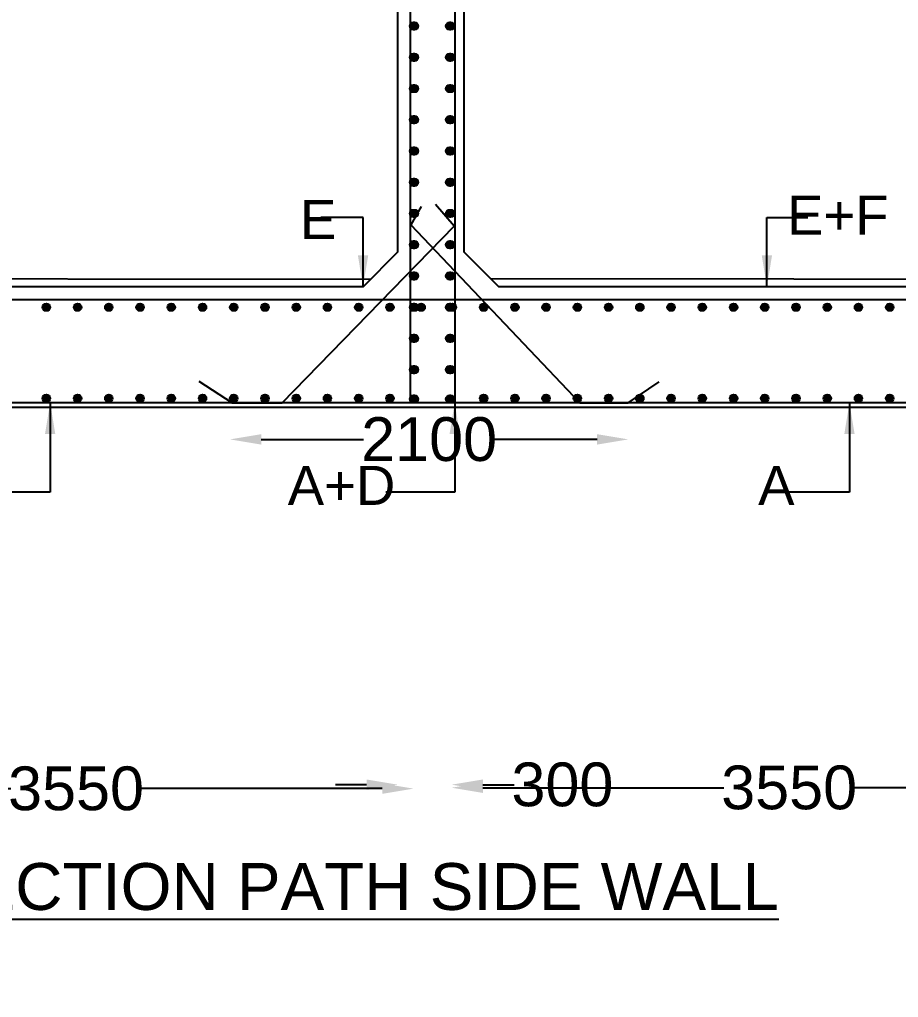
# Model space of a CAD drawing. Header units: millimetres. Extents: x 5124 to 2430164, y 2311 to 45642708.
# Drawn here: x 2346662 to 2352289, y 45629917 to 45636178 of the extents above; entities that cross this region are included whole.
import ezdxf

# ---------------------------------------------------------------- set-up
doc = ezdxf.new("R2010")
doc.units = ezdxf.units.MM
doc.header["$MEASUREMENT"] = 0
for name, color, linetype in [('DIMENSION', 7, 'Continuous'), ('DRAWING', 7, 'Continuous'), ('TEXT', 7, 'Continuous')]:
    doc.layers.add(name, color=color, linetype=linetype)
doc.styles.get("Standard").update_dxf_attribs({"font": 'arial.ttf', "height": 280})
doc.dimstyles.get("Standard").update_dxf_attribs({"dimtxt": 225, "dimasz": 200, "dimexe": 0.18, "dimexo": 0.0625, "dimgap": 0.09, "dimtad": 0, "dimdec": 0, "dimzin": 0, "dimdsep": 46, "dimtxsty": 'Standard', "dimcen": 0.09, "dimse1": 1, "dimse2": 1, "dimadec": 0, "dimazin": 0, "dimtfac": 1, "dimtdec": 0, "dimtofl": 0, "dimtmove": 0, "dimatfit": 3, "dimfxl": 1, "dimtolj": 1, "dimtzin": 0, "dimarcsym": 0})

# ---------------------------------------------------------------- blocks, each defined once
blk = doc.blocks.new('*D96')
at = {"layer": 'Defpoints', "color": 0, "transparency": 16777216}
for p in [(2348008.8, 45633752.6), (2350559.3, 45633724.8), (2350559.3, 45633490.3)]:
    blk.add_point(p, dxfattribs=at)
at = {"layer": 'DIMENSION', "color": 0, "lineweight": -2, "transparency": 16777216}
for p, q in [((2348208.8, 45633490.3), (2348864, 45633490.3)), ((2350359.3, 45633490.3), (2349704.2, 45633490.3))]:
    blk.add_line(p, q, dxfattribs=at)
at = {"layer": 'DIMENSION', "color": 0, "transparency": 16777216}
for points in [[(2348208.8, 45633523.6), (2348208.8, 45633456.9), (2348008.8, 45633490.3)], [(2350359.3, 45633523.6), (2350359.3, 45633456.9), (2350559.3, 45633490.3)]]:
    blk.add_solid(points, dxfattribs=at)
at = {"layer": 'DIMENSION', "color": 0, "transparency": 16777216, "insert": (2349284.1, 45633490.3), "char_height": 280, "attachment_point": 5}
blk.add_mtext('\\A1;2100', dxfattribs=at)
blk = doc.blocks.new('*D87')
at = {"layer": 'Defpoints', "color": 0, "transparency": 16777216}
for p in [(2344862.4, 45631265), (2349184, 45631265), (2349184, 45631254.3)]:
    blk.add_point(p, dxfattribs=at)
at = {"layer": 'DIMENSION', "color": 0, "lineweight": -2, "transparency": 16777216}
for p, q in [((2345062.4, 45631254.3), (2346605.6, 45631254.3)), ((2348984, 45631254.3), (2347440.8, 45631254.3))]:
    blk.add_line(p, q, dxfattribs=at)
at = {"layer": 'DIMENSION', "color": 0, "transparency": 16777216}
for points in [[(2345062.4, 45631287.6), (2345062.4, 45631221), (2344862.4, 45631254.3)], [(2348984, 45631287.6), (2348984, 45631221), (2349184, 45631254.3)]]:
    blk.add_solid(points, dxfattribs=at)
at = {"layer": 'DIMENSION', "color": 0, "transparency": 16777216, "insert": (2347023.2, 45631254.3), "char_height": 280, "attachment_point": 5}
blk.add_mtext('\\A1;3550', dxfattribs=at)
blk = doc.blocks.new('*D88')
at = {"layer": 'Defpoints', "color": 0, "transparency": 16777216}
for p in [(2349084, 45631271), (2349428.4, 45631279.6), (2349428.4, 45631271)]:
    blk.add_point(p, dxfattribs=at)
at = {"layer": 'DIMENSION', "color": 0, "lineweight": -2, "transparency": 16777216}
for p, q in [((2348884, 45631279.6), (2348684, 45631279.6)), ((2349628.4, 45631279.6), (2349828.4, 45631279.6))]:
    blk.add_line(p, q, dxfattribs=at)
at = {"layer": 'DIMENSION', "color": 0, "transparency": 16777216}
for points in [[(2348884, 45631312.9), (2348884, 45631246.3), (2349084, 45631279.6)], [(2349628.4, 45631312.9), (2349628.4, 45631246.3), (2349428.4, 45631279.6)]]:
    blk.add_solid(points, dxfattribs=at)
at = {"layer": 'DIMENSION', "color": 0, "transparency": 16777216, "insert": (2350137.3, 45631279.6), "char_height": 280, "attachment_point": 5}
blk.add_mtext('\\A1;300', dxfattribs=at)
blk = doc.blocks.new('*D89')
at = {"layer": 'Defpoints', "color": 0, "transparency": 16777216}
for p in [(2349428.4, 45631271), (2353750, 45631271), (2353750, 45631260.3)]:
    blk.add_point(p, dxfattribs=at)
at = {"layer": 'DIMENSION', "color": 0, "lineweight": -2, "transparency": 16777216}
for p, q in [((2349628.4, 45631260.3), (2351171.6, 45631260.3)), ((2353550, 45631260.3), (2352006.8, 45631260.3))]:
    blk.add_line(p, q, dxfattribs=at)
at = {"layer": 'DIMENSION', "color": 0, "transparency": 16777216}
for points in [[(2349628.4, 45631293.6), (2349628.4, 45631226.9), (2349428.4, 45631260.3)], [(2353550, 45631293.6), (2353550, 45631226.9), (2353750, 45631260.3)]]:
    blk.add_solid(points, dxfattribs=at)
at = {"layer": 'DIMENSION', "color": 0, "transparency": 16777216, "insert": (2351589.2, 45631260.3), "char_height": 280, "attachment_point": 5}
blk.add_mtext('\\A1;3550', dxfattribs=at)

msp = doc.modelspace()

# ---------------------------------------------------------------- hatches: boundary and pattern name
at = {"layer": 'DRAWING'}
for points in [[(2349209, 45636136.6, 0.973258), (2349160.4, 45636137.9), (2349160.4, 45636135.3, 0.973258)], [(2349209, 45636136.6, 1), (2349160.4, 45636136.6, 1)], [(2349210, 45636136.6, 0.973258), (2349161.4, 45636137.9), (2349161.4, 45636135.3, 0.973258)], [(2349210, 45636136.6, 1), (2349161.4, 45636136.6, 1)], [(2349211, 45636136.6, 0.973258), (2349162.4, 45636137.9), (2349162.4, 45636135.3, 0.973258)], [(2349211, 45636136.6, 1), (2349162.4, 45636136.6, 1)], [(2349212, 45636136.6, 0.973258), (2349163.4, 45636137.9), (2349163.4, 45636135.3, 0.973258)], [(2349212, 45636136.6, 1), (2349163.4, 45636136.6, 1)], [(2349213, 45636136.6, 0.973258), (2349164.4, 45636137.9), (2349164.4, 45636135.3, 0.973258)], [(2349213, 45636136.6, 1), (2349164.4, 45636136.6, 1)], [(2349214, 45636136.6, 0.973258), (2349165.4, 45636137.9), (2349165.4, 45636135.3, 0.973258)], [(2349214, 45636136.6, 1), (2349165.4, 45636136.6, 1)], [(2349440.4, 45636136.6, 0.973258), (2349391.9, 45636137.9), (2349391.9, 45636135.3, 0.973258)], [(2349440.5, 45636136.6, 1), (2349391.9, 45636136.6, 1)], [(2349441.4, 45636136.6, 0.973258), (2349392.9, 45636137.9), (2349392.9, 45636135.3, 0.973258)], [(2349441.5, 45636136.6, 1), (2349392.9, 45636136.6, 1)], [(2349442.4, 45636136.6, 0.973258), (2349393.9, 45636137.9), (2349393.9, 45636135.3, 0.973258)], [(2349442.5, 45636136.6, 1), (2349393.9, 45636136.6, 1)], [(2349443.4, 45636136.6, 0.973258), (2349394.9, 45636137.9), (2349394.9, 45636135.3, 0.973258)], [(2349443.5, 45636136.6, 1), (2349394.9, 45636136.6, 1)], [(2349444.4, 45636136.6, 0.973258), (2349395.9, 45636137.9), (2349395.9, 45636135.3, 0.973258)], [(2349444.5, 45636136.6, 1), (2349395.9, 45636136.6, 1)], [(2349445.4, 45636136.6, 0.973258), (2349396.9, 45636137.9), (2349396.9, 45636135.3, 0.973258)], [(2349445.5, 45636136.6, 1), (2349396.9, 45636136.6, 1)], [(2349209, 45635936.6, 0.973258), (2349160.4, 45635937.9), (2349160.4, 45635935.3, 0.973258)], [(2349209, 45635936.6, 1), (2349160.4, 45635936.6, 1)], [(2349210, 45635936.6, 0.973258), (2349161.4, 45635937.9), (2349161.4, 45635935.3, 0.973258)], [(2349210, 45635936.6, 1), (2349161.4, 45635936.6, 1)], [(2349211, 45635936.6, 0.973258), (2349162.4, 45635937.9), (2349162.4, 45635935.3, 0.973258)], [(2349211, 45635936.6, 1), (2349162.4, 45635936.6, 1)], [(2349212, 45635936.6, 0.973258), (2349163.4, 45635937.9), (2349163.4, 45635935.3, 0.973258)], [(2349212, 45635936.6, 1), (2349163.4, 45635936.6, 1)], [(2349213, 45635936.6, 0.973258), (2349164.4, 45635937.9), (2349164.4, 45635935.3, 0.973258)], [(2349213, 45635936.6, 1), (2349164.4, 45635936.6, 1)], [(2349214, 45635936.6, 0.973258), (2349165.4, 45635937.9), (2349165.4, 45635935.3, 0.973258)], [(2349214, 45635936.6, 1), (2349165.4, 45635936.6, 1)], [(2349440.4, 45635936.6, 0.973258), (2349391.9, 45635937.9), (2349391.9, 45635935.3, 0.973258)], [(2349440.5, 45635936.6, 1), (2349391.9, 45635936.6, 1)], [(2349441.4, 45635936.6, 0.973258), (2349392.9, 45635937.9), (2349392.9, 45635935.3, 0.973258)], [(2349441.5, 45635936.6, 1), (2349392.9, 45635936.6, 1)], [(2349442.4, 45635936.6, 0.973258), (2349393.9, 45635937.9), (2349393.9, 45635935.3, 0.973258)], [(2349442.5, 45635936.6, 1), (2349393.9, 45635936.6, 1)], [(2349443.4, 45635936.6, 0.973258), (2349394.9, 45635937.9), (2349394.9, 45635935.3, 0.973258)], [(2349443.5, 45635936.6, 1), (2349394.9, 45635936.6, 1)], [(2349444.4, 45635936.6, 0.973258), (2349395.9, 45635937.9), (2349395.9, 45635935.3, 0.973258)], [(2349444.5, 45635936.6, 1), (2349395.9, 45635936.6, 1)], [(2349445.4, 45635936.6, 0.973258), (2349396.9, 45635937.9), (2349396.9, 45635935.3, 0.973258)], [(2349445.5, 45635936.6, 1), (2349396.9, 45635936.6, 1)], [(2349209, 45635736.6, 0.973258), (2349160.4, 45635737.9), (2349160.4, 45635735.3, 0.973258)], [(2349209, 45635736.6, 1), (2349160.4, 45635736.6, 1)], [(2349210, 45635736.6, 0.973258), (2349161.4, 45635737.9), (2349161.4, 45635735.3, 0.973258)], [(2349210, 45635736.6, 1), (2349161.4, 45635736.6, 1)], [(2349211, 45635736.6, 0.973258), (2349162.4, 45635737.9), (2349162.4, 45635735.3, 0.973258)], [(2349211, 45635736.6, 1), (2349162.4, 45635736.6, 1)], [(2349212, 45635736.6, 0.973258), (2349163.4, 45635737.9), (2349163.4, 45635735.3, 0.973258)], [(2349212, 45635736.6, 1), (2349163.4, 45635736.6, 1)], [(2349213, 45635736.6, 0.973258), (2349164.4, 45635737.9), (2349164.4, 45635735.3, 0.973258)], [(2349213, 45635736.6, 1), (2349164.4, 45635736.6, 1)], [(2349214, 45635736.6, 0.973258), (2349165.4, 45635737.9), (2349165.4, 45635735.3, 0.973258)], [(2349214, 45635736.6, 1), (2349165.4, 45635736.6, 1)], [(2349440.4, 45635736.6, 0.973258), (2349391.9, 45635737.9), (2349391.9, 45635735.3, 0.973258)], [(2349440.5, 45635736.6, 1), (2349391.9, 45635736.6, 1)], [(2349441.4, 45635736.6, 0.973258), (2349392.9, 45635737.9), (2349392.9, 45635735.3, 0.973258)], [(2349441.5, 45635736.6, 1), (2349392.9, 45635736.6, 1)], [(2349442.4, 45635736.6, 0.973258), (2349393.9, 45635737.9), (2349393.9, 45635735.3, 0.973258)], [(2349442.5, 45635736.6, 1), (2349393.9, 45635736.6, 1)], [(2349443.4, 45635736.6, 0.973258), (2349394.9, 45635737.9), (2349394.9, 45635735.3, 0.973258)], [(2349443.5, 45635736.6, 1), (2349394.9, 45635736.6, 1)], [(2349444.4, 45635736.6, 0.973258), (2349395.9, 45635737.9), (2349395.9, 45635735.3, 0.973258)], [(2349444.5, 45635736.6, 1), (2349395.9, 45635736.6, 1)], [(2349445.4, 45635736.6, 0.973258), (2349396.9, 45635737.9), (2349396.9, 45635735.3, 0.973258)], [(2349445.5, 45635736.6, 1), (2349396.9, 45635736.6, 1)], [(2349209, 45635536.6, 0.973258), (2349160.4, 45635537.9), (2349160.4, 45635535.3, 0.973258)], [(2349209, 45635536.6, 1), (2349160.4, 45635536.6, 1)], [(2349210, 45635536.6, 0.973258), (2349161.4, 45635537.9), (2349161.4, 45635535.3, 0.973258)], [(2349210, 45635536.6, 1), (2349161.4, 45635536.6, 1)], [(2349211, 45635536.6, 0.973258), (2349162.4, 45635537.9), (2349162.4, 45635535.3, 0.973258)], [(2349211, 45635536.6, 1), (2349162.4, 45635536.6, 1)], [(2349212, 45635536.6, 0.973258), (2349163.4, 45635537.9), (2349163.4, 45635535.3, 0.973258)], [(2349212, 45635536.6, 1), (2349163.4, 45635536.6, 1)], [(2349213, 45635536.6, 0.973258), (2349164.4, 45635537.9), (2349164.4, 45635535.3, 0.973258)], [(2349213, 45635536.6, 1), (2349164.4, 45635536.6, 1)], [(2349214, 45635536.6, 0.973258), (2349165.4, 45635537.9), (2349165.4, 45635535.3, 0.973258)], [(2349214, 45635536.6, 1), (2349165.4, 45635536.6, 1)], [(2349440.4, 45635536.6, 0.973258), (2349391.9, 45635537.9), (2349391.9, 45635535.3, 0.973258)], [(2349440.5, 45635536.6, 1), (2349391.9, 45635536.6, 1)], [(2349441.4, 45635536.6, 0.973258), (2349392.9, 45635537.9), (2349392.9, 45635535.3, 0.973258)], [(2349441.5, 45635536.6, 1), (2349392.9, 45635536.6, 1)], [(2349442.4, 45635536.6, 0.973258), (2349393.9, 45635537.9), (2349393.9, 45635535.3, 0.973258)], [(2349442.5, 45635536.6, 1), (2349393.9, 45635536.6, 1)], [(2349443.4, 45635536.6, 0.973258), (2349394.9, 45635537.9), (2349394.9, 45635535.3, 0.973258)], [(2349443.5, 45635536.6, 1), (2349394.9, 45635536.6, 1)], [(2349444.4, 45635536.6, 0.973258), (2349395.9, 45635537.9), (2349395.9, 45635535.3, 0.973258)], [(2349444.5, 45635536.6, 1), (2349395.9, 45635536.6, 1)], [(2349445.4, 45635536.6, 0.973258), (2349396.9, 45635537.9), (2349396.9, 45635535.3, 0.973258)], [(2349445.5, 45635536.6, 1), (2349396.9, 45635536.6, 1)], [(2349209, 45635336.6, 0.973258), (2349160.4, 45635337.9), (2349160.4, 45635335.3, 0.973258)], [(2349209, 45635336.6, 1), (2349160.4, 45635336.6, 1)], [(2349210, 45635336.6, 0.973258), (2349161.4, 45635337.9), (2349161.4, 45635335.3, 0.973258)], [(2349210, 45635336.6, 1), (2349161.4, 45635336.6, 1)], [(2349211, 45635336.6, 0.973258), (2349162.4, 45635337.9), (2349162.4, 45635335.3, 0.973258)], [(2349211, 45635336.6, 1), (2349162.4, 45635336.6, 1)], [(2349212, 45635336.6, 0.973258), (2349163.4, 45635337.9), (2349163.4, 45635335.3, 0.973258)], [(2349212, 45635336.6, 1), (2349163.4, 45635336.6, 1)], [(2349213, 45635336.6, 0.973258), (2349164.4, 45635337.9), (2349164.4, 45635335.3, 0.973258)], [(2349213, 45635336.6, 1), (2349164.4, 45635336.6, 1)], [(2349214, 45635336.6, 0.973258), (2349165.4, 45635337.9), (2349165.4, 45635335.3, 0.973258)], [(2349214, 45635336.6, 1), (2349165.4, 45635336.6, 1)], [(2349440.4, 45635336.6, 0.973258), (2349391.9, 45635337.9), (2349391.9, 45635335.3, 0.973258)], [(2349440.5, 45635336.6, 1), (2349391.9, 45635336.6, 1)], [(2349441.4, 45635336.6, 0.973258), (2349392.9, 45635337.9), (2349392.9, 45635335.3, 0.973258)], [(2349441.5, 45635336.6, 1), (2349392.9, 45635336.6, 1)], [(2349442.4, 45635336.6, 0.973258), (2349393.9, 45635337.9), (2349393.9, 45635335.3, 0.973258)], [(2349442.5, 45635336.6, 1), (2349393.9, 45635336.6, 1)], [(2349443.4, 45635336.6, 0.973258), (2349394.9, 45635337.9), (2349394.9, 45635335.3, 0.973258)], [(2349443.5, 45635336.6, 1), (2349394.9, 45635336.6, 1)], [(2349444.4, 45635336.6, 0.973258), (2349395.9, 45635337.9), (2349395.9, 45635335.3, 0.973258)], [(2349444.5, 45635336.6, 1), (2349395.9, 45635336.6, 1)], [(2349445.4, 45635336.6, 0.973258), (2349396.9, 45635337.9), (2349396.9, 45635335.3, 0.973258)], [(2349445.5, 45635336.6, 1), (2349396.9, 45635336.6, 1)], [(2349209, 45635136.6, 0.973258), (2349160.4, 45635137.9), (2349160.4, 45635135.3, 0.973258)], [(2349209, 45635136.6, 1), (2349160.4, 45635136.6, 1)], [(2349210, 45635136.6, 0.973258), (2349161.4, 45635137.9), (2349161.4, 45635135.3, 0.973258)], [(2349210, 45635136.6, 1), (2349161.4, 45635136.6, 1)], [(2349211, 45635136.6, 0.973258), (2349162.4, 45635137.9), (2349162.4, 45635135.3, 0.973258)], [(2349211, 45635136.6, 1), (2349162.4, 45635136.6, 1)], [(2349212, 45635136.6, 0.973258), (2349163.4, 45635137.9), (2349163.4, 45635135.3, 0.973258)], [(2349212, 45635136.6, 1), (2349163.4, 45635136.6, 1)], [(2349213, 45635136.6, 0.973258), (2349164.4, 45635137.9), (2349164.4, 45635135.3, 0.973258)], [(2349213, 45635136.6, 1), (2349164.4, 45635136.6, 1)], [(2349214, 45635136.6, 0.973258), (2349165.4, 45635137.9), (2349165.4, 45635135.3, 0.973258)], [(2349214, 45635136.6, 1), (2349165.4, 45635136.6, 1)], [(2349440.4, 45635136.6, 0.973258), (2349391.9, 45635137.9), (2349391.9, 45635135.3, 0.973258)], [(2349440.5, 45635136.6, 1), (2349391.9, 45635136.6, 1)], [(2349441.4, 45635136.6, 0.973258), (2349392.9, 45635137.9), (2349392.9, 45635135.3, 0.973258)], [(2349441.5, 45635136.6, 1), (2349392.9, 45635136.6, 1)], [(2349442.4, 45635136.6, 0.973258), (2349393.9, 45635137.9), (2349393.9, 45635135.3, 0.973258)], [(2349442.5, 45635136.6, 1), (2349393.9, 45635136.6, 1)], [(2349443.4, 45635136.6, 0.973258), (2349394.9, 45635137.9), (2349394.9, 45635135.3, 0.973258)], [(2349443.5, 45635136.6, 1), (2349394.9, 45635136.6, 1)], [(2349444.4, 45635136.6, 0.973258), (2349395.9, 45635137.9), (2349395.9, 45635135.3, 0.973258)], [(2349444.5, 45635136.6, 1), (2349395.9, 45635136.6, 1)], [(2349445.4, 45635136.6, 0.973258), (2349396.9, 45635137.9), (2349396.9, 45635135.3, 0.973258)], [(2349445.5, 45635136.6, 1), (2349396.9, 45635136.6, 1)], [(2349209, 45634936.6, 0.973258), (2349160.4, 45634937.9), (2349160.4, 45634935.3, 0.973258)], [(2349209, 45634936.6, 1), (2349160.4, 45634936.6, 1)], [(2349210, 45634936.6, 0.973258), (2349161.4, 45634937.9), (2349161.4, 45634935.3, 0.973258)], [(2349210, 45634936.6, 1), (2349161.4, 45634936.6, 1)], [(2349211, 45634936.6, 0.973258), (2349162.4, 45634937.9), (2349162.4, 45634935.3, 0.973258)], [(2349211, 45634936.6, 1), (2349162.4, 45634936.6, 1)], [(2349212, 45634936.6, 0.973258), (2349163.4, 45634937.9), (2349163.4, 45634935.3, 0.973258)], [(2349212, 45634936.6, 1), (2349163.4, 45634936.6, 1)], [(2349213, 45634936.6, 0.973258), (2349164.4, 45634937.9), (2349164.4, 45634935.3, 0.973258)], [(2349213, 45634936.6, 1), (2349164.4, 45634936.6, 1)], [(2349214, 45634936.6, 0.973258), (2349165.4, 45634937.9), (2349165.4, 45634935.3, 0.973258)], [(2349214, 45634936.6, 1), (2349165.4, 45634936.6, 1)], [(2349440.4, 45634936.6, 0.973258), (2349391.9, 45634937.9), (2349391.9, 45634935.3, 0.973258)], [(2349440.5, 45634936.6, 1), (2349391.9, 45634936.6, 1)], [(2349441.4, 45634936.6, 0.973258), (2349392.9, 45634937.9), (2349392.9, 45634935.3, 0.973258)], [(2349441.5, 45634936.6, 1), (2349392.9, 45634936.6, 1)], [(2349442.4, 45634936.6, 0.973258), (2349393.9, 45634937.9), (2349393.9, 45634935.3, 0.973258)], [(2349442.5, 45634936.6, 1), (2349393.9, 45634936.6, 1)], [(2349443.4, 45634936.6, 0.973258), (2349394.9, 45634937.9), (2349394.9, 45634935.3, 0.973258)], [(2349443.5, 45634936.6, 1), (2349394.9, 45634936.6, 1)], [(2349444.4, 45634936.6, 0.973258), (2349395.9, 45634937.9), (2349395.9, 45634935.3, 0.973258)], [(2349444.5, 45634936.6, 1), (2349395.9, 45634936.6, 1)], [(2349445.4, 45634936.6, 0.973258), (2349396.9, 45634937.9), (2349396.9, 45634935.3, 0.973258)], [(2349445.5, 45634936.6, 1), (2349396.9, 45634936.6, 1)], [(2349209, 45634736.6, 0.973258), (2349160.4, 45634737.9), (2349160.4, 45634735.3, 0.973258)], [(2349209, 45634736.6, 1), (2349160.4, 45634736.6, 1)], [(2349210, 45634736.6, 0.973258), (2349161.4, 45634737.9), (2349161.4, 45634735.3, 0.973258)], [(2349210, 45634736.6, 1), (2349161.4, 45634736.6, 1)], [(2349211, 45634736.6, 0.973258), (2349162.4, 45634737.9), (2349162.4, 45634735.3, 0.973258)], [(2349211, 45634736.6, 1), (2349162.4, 45634736.6, 1)], [(2349212, 45634736.6, 0.973258), (2349163.4, 45634737.9), (2349163.4, 45634735.3, 0.973258)], [(2349212, 45634736.6, 1), (2349163.4, 45634736.6, 1)], [(2349213, 45634736.6, 0.973258), (2349164.4, 45634737.9), (2349164.4, 45634735.3, 0.973258)], [(2349213, 45634736.6, 1), (2349164.4, 45634736.6, 1)], [(2349214, 45634736.6, 0.973258), (2349165.4, 45634737.9), (2349165.4, 45634735.3, 0.973258)], [(2349214, 45634736.6, 1), (2349165.4, 45634736.6, 1)], [(2349440.4, 45634736.6, 0.973258), (2349391.9, 45634737.9), (2349391.9, 45634735.3, 0.973258)], [(2349440.5, 45634736.6, 1), (2349391.9, 45634736.6, 1)], [(2349441.4, 45634736.6, 0.973258), (2349392.9, 45634737.9), (2349392.9, 45634735.3, 0.973258)], [(2349441.5, 45634736.6, 1), (2349392.9, 45634736.6, 1)], [(2349442.4, 45634736.6, 0.973258), (2349393.9, 45634737.9), (2349393.9, 45634735.3, 0.973258)], [(2349442.5, 45634736.6, 1), (2349393.9, 45634736.6, 1)], [(2349443.4, 45634736.6, 0.973258), (2349394.9, 45634737.9), (2349394.9, 45634735.3, 0.973258)], [(2349443.5, 45634736.6, 1), (2349394.9, 45634736.6, 1)], [(2349444.4, 45634736.6, 0.973258), (2349395.9, 45634737.9), (2349395.9, 45634735.3, 0.973258)], [(2349444.5, 45634736.6, 1), (2349395.9, 45634736.6, 1)], [(2349445.4, 45634736.6, 0.973258), (2349396.9, 45634737.9), (2349396.9, 45634735.3, 0.973258)], [(2349445.5, 45634736.6, 1), (2349396.9, 45634736.6, 1)], [(2349209, 45634536.6, 0.973258), (2349160.4, 45634537.9), (2349160.4, 45634535.3, 0.973258)], [(2349209, 45634536.6, 1), (2349160.4, 45634536.6, 1)], [(2349210, 45634536.6, 0.973258), (2349161.4, 45634537.9), (2349161.4, 45634535.3, 0.973258)], [(2349210, 45634536.6, 1), (2349161.4, 45634536.6, 1)], [(2349211, 45634536.6, 0.973258), (2349162.4, 45634537.9), (2349162.4, 45634535.3, 0.973258)], [(2349211, 45634536.6, 1), (2349162.4, 45634536.6, 1)], [(2349212, 45634536.6, 0.973258), (2349163.4, 45634537.9), (2349163.4, 45634535.3, 0.973258)], [(2349212, 45634536.6, 1), (2349163.4, 45634536.6, 1)], [(2349213, 45634536.6, 0.973258), (2349164.4, 45634537.9), (2349164.4, 45634535.3, 0.973258)], [(2349213, 45634536.6, 1), (2349164.4, 45634536.6, 1)], [(2349214, 45634536.6, 0.973258), (2349165.4, 45634537.9), (2349165.4, 45634535.3, 0.973258)], [(2349214, 45634536.6, 1), (2349165.4, 45634536.6, 1)], [(2349440.4, 45634536.6, 0.973258), (2349391.9, 45634537.9), (2349391.9, 45634535.3, 0.973258)], [(2349440.5, 45634536.6, 1), (2349391.9, 45634536.6, 1)], [(2349441.4, 45634536.6, 0.973258), (2349392.9, 45634537.9), (2349392.9, 45634535.3, 0.973258)], [(2349441.5, 45634536.6, 1), (2349392.9, 45634536.6, 1)], [(2349442.4, 45634536.6, 0.973258), (2349393.9, 45634537.9), (2349393.9, 45634535.3, 0.973258)], [(2349442.5, 45634536.6, 1), (2349393.9, 45634536.6, 1)], [(2349443.4, 45634536.6, 0.973258), (2349394.9, 45634537.9), (2349394.9, 45634535.3, 0.973258)], [(2349443.5, 45634536.6, 1), (2349394.9, 45634536.6, 1)], [(2349444.4, 45634536.6, 0.973258), (2349395.9, 45634537.9), (2349395.9, 45634535.3, 0.973258)], [(2349444.5, 45634536.6, 1), (2349395.9, 45634536.6, 1)], [(2349445.4, 45634536.6, 0.973258), (2349396.9, 45634537.9), (2349396.9, 45634535.3, 0.973258)], [(2349445.5, 45634536.6, 1), (2349396.9, 45634536.6, 1)], [(2346857.4, 45634336.6, 0.973258), (2346808.9, 45634337.9), (2346808.9, 45634335.3, 0.973258)], [(2346857.5, 45634336.6, 0.973258), (2346808.9, 45634337.9), (2346808.9, 45634335.3, 0.973258)], [(2347057.4, 45634336.6, 0.973258), (2347008.9, 45634337.9), (2347008.9, 45634335.3, 0.973258)], [(2347057.5, 45634336.6, 0.973258), (2347008.9, 45634337.9), (2347008.9, 45634335.3, 0.973258)], [(2347257.4, 45634336.6, 0.973258), (2347208.9, 45634337.9), (2347208.9, 45634335.3, 0.973258)], [(2347257.5, 45634336.6, 0.973258), (2347208.9, 45634337.9), (2347208.9, 45634335.3, 0.973258)], [(2347457.4, 45634336.6, 0.973258), (2347408.9, 45634337.9), (2347408.9, 45634335.3, 0.973258)], [(2347457.5, 45634336.6, 0.973258), (2347408.9, 45634337.9), (2347408.9, 45634335.3, 0.973258)], [(2347657.4, 45634336.6, 0.973258), (2347608.9, 45634337.9), (2347608.9, 45634335.3, 0.973258)], [(2347657.5, 45634336.6, 0.973258), (2347608.9, 45634337.9), (2347608.9, 45634335.3, 0.973258)], [(2347857.4, 45634336.6, 0.973258), (2347808.9, 45634337.9), (2347808.9, 45634335.3, 0.973258)], [(2347857.5, 45634336.6, 0.973258), (2347808.9, 45634337.9), (2347808.9, 45634335.3, 0.973258)], [(2348057.4, 45634336.6, 0.973258), (2348008.9, 45634337.9), (2348008.9, 45634335.3, 0.973258)], [(2348057.5, 45634336.6, 0.973258), (2348008.9, 45634337.9), (2348008.9, 45634335.3, 0.973258)], [(2348257.4, 45634336.6, 0.973258), (2348208.9, 45634337.9), (2348208.9, 45634335.3, 0.973258)], [(2348257.5, 45634336.6, 0.973258), (2348208.9, 45634337.9), (2348208.9, 45634335.3, 0.973258)], [(2348457.4, 45634336.6, 0.973258), (2348408.9, 45634337.9), (2348408.9, 45634335.3, 0.973258)], [(2348457.5, 45634336.6, 0.973258), (2348408.9, 45634337.9), (2348408.9, 45634335.3, 0.973258)], [(2348657.4, 45634336.6, 0.973258), (2348608.9, 45634337.9), (2348608.9, 45634335.3, 0.973258)], [(2348657.5, 45634336.6, 0.973258), (2348608.9, 45634337.9), (2348608.9, 45634335.3, 0.973258)], [(2348857.4, 45634336.6, 0.973258), (2348808.9, 45634337.9), (2348808.9, 45634335.3, 0.973258)], [(2348857.5, 45634336.6, 0.973258), (2348808.9, 45634337.9), (2348808.9, 45634335.3, 0.973258)], [(2349057.4, 45634336.6, 0.973258), (2349008.9, 45634337.9), (2349008.9, 45634335.3, 0.973258)], [(2349057.5, 45634336.6, 0.973258), (2349008.9, 45634337.9), (2349008.9, 45634335.3, 0.973258)], [(2349209, 45634336.6, 0.973258), (2349160.4, 45634337.9), (2349160.4, 45634335.3, 0.973258)], [(2349209, 45634336.6, 1), (2349160.4, 45634336.6, 1)], [(2349210, 45634336.6, 0.973258), (2349161.4, 45634337.9), (2349161.4, 45634335.3, 0.973258)], [(2349210, 45634336.6, 1), (2349161.4, 45634336.6, 1)], [(2349211, 45634336.6, 0.973258), (2349162.4, 45634337.9), (2349162.4, 45634335.3, 0.973258)], [(2349211, 45634336.6, 1), (2349162.4, 45634336.6, 1)], [(2349212, 45634336.6, 0.973258), (2349163.4, 45634337.9), (2349163.4, 45634335.3, 0.973258)], [(2349212, 45634336.6, 1), (2349163.4, 45634336.6, 1)], [(2349213, 45634336.6, 0.973258), (2349164.4, 45634337.9), (2349164.4, 45634335.3, 0.973258)], [(2349213, 45634336.6, 1), (2349164.4, 45634336.6, 1)], [(2349214, 45634336.6, 0.973258), (2349165.4, 45634337.9), (2349165.4, 45634335.3, 0.973258)], [(2349214, 45634336.6, 1), (2349165.4, 45634336.6, 1)], [(2349257.4, 45634336.6, 0.973258), (2349208.9, 45634337.9), (2349208.9, 45634335.3, 0.973258)], [(2349257.5, 45634336.6, 0.973258), (2349208.9, 45634337.9), (2349208.9, 45634335.3, 0.973258)], [(2349440.4, 45634336.6, 0.973258), (2349391.9, 45634337.9), (2349391.9, 45634335.3, 0.973258)], [(2349440.5, 45634336.6, 1), (2349391.9, 45634336.6, 1)], [(2349441.4, 45634336.6, 0.973258), (2349392.9, 45634337.9), (2349392.9, 45634335.3, 0.973258)], [(2349441.5, 45634336.6, 1), (2349392.9, 45634336.6, 1)], [(2349442.4, 45634336.6, 0.973258), (2349393.9, 45634337.9), (2349393.9, 45634335.3, 0.973258)], [(2349442.5, 45634336.6, 1), (2349393.9, 45634336.6, 1)], [(2349443.4, 45634336.6, 0.973258), (2349394.9, 45634337.9), (2349394.9, 45634335.3, 0.973258)], [(2349443.5, 45634336.6, 1), (2349394.9, 45634336.6, 1)], [(2349444.4, 45634336.6, 0.973258), (2349395.9, 45634337.9), (2349395.9, 45634335.3, 0.973258)], [(2349444.5, 45634336.6, 1), (2349395.9, 45634336.6, 1)], [(2349445.4, 45634336.6, 0.973258), (2349396.9, 45634337.9), (2349396.9, 45634335.3, 0.973258)], [(2349445.5, 45634336.6, 1), (2349396.9, 45634336.6, 1)], [(2349457.4, 45634336.6, 0.973258), (2349408.9, 45634337.9), (2349408.9, 45634335.3, 0.973258)], [(2349457.5, 45634336.6, 0.973258), (2349408.9, 45634337.9), (2349408.9, 45634335.3, 0.973258)], [(2349657.4, 45634336.6, 0.973258), (2349608.9, 45634337.9), (2349608.9, 45634335.3, 0.973258)], [(2349657.5, 45634336.6, 0.973258), (2349608.9, 45634337.9), (2349608.9, 45634335.3, 0.973258)], [(2349857.4, 45634336.6, 0.973258), (2349808.9, 45634337.9), (2349808.9, 45634335.3, 0.973258)], [(2349857.5, 45634336.6, 0.973258), (2349808.9, 45634337.9), (2349808.9, 45634335.3, 0.973258)], [(2350057.4, 45634336.6, 0.973258), (2350008.9, 45634337.9), (2350008.9, 45634335.3, 0.973258)], [(2350057.5, 45634336.6, 0.973258), (2350008.9, 45634337.9), (2350008.9, 45634335.3, 0.973258)], [(2350257.4, 45634336.6, 0.973258), (2350208.9, 45634337.9), (2350208.9, 45634335.3, 0.973258)], [(2350257.5, 45634336.6, 0.973258), (2350208.9, 45634337.9), (2350208.9, 45634335.3, 0.973258)], [(2350457.4, 45634336.6, 0.973258), (2350408.9, 45634337.9), (2350408.9, 45634335.3, 0.973258)], [(2350457.5, 45634336.6, 0.973258), (2350408.9, 45634337.9), (2350408.9, 45634335.3, 0.973258)], [(2350657.4, 45634336.6, 0.973258), (2350608.9, 45634337.9), (2350608.9, 45634335.3, 0.973258)], [(2350657.5, 45634336.6, 0.973258), (2350608.9, 45634337.9), (2350608.9, 45634335.3, 0.973258)], [(2350857.4, 45634336.6, 0.973258), (2350808.9, 45634337.9), (2350808.9, 45634335.3, 0.973258)], [(2350857.5, 45634336.6, 0.973258), (2350808.9, 45634337.9), (2350808.9, 45634335.3, 0.973258)], [(2351057.4, 45634336.6, 0.973258), (2351008.9, 45634337.9), (2351008.9, 45634335.3, 0.973258)], [(2351057.5, 45634336.6, 0.973258), (2351008.9, 45634337.9), (2351008.9, 45634335.3, 0.973258)], [(2351257.4, 45634336.6, 0.973258), (2351208.9, 45634337.9), (2351208.9, 45634335.3, 0.973258)], [(2351257.5, 45634336.6, 0.973258), (2351208.9, 45634337.9), (2351208.9, 45634335.3, 0.973258)], [(2351457.4, 45634336.6, 0.973258), (2351408.9, 45634337.9), (2351408.9, 45634335.3, 0.973258)], [(2351457.5, 45634336.6, 0.973258), (2351408.9, 45634337.9), (2351408.9, 45634335.3, 0.973258)], [(2351657.4, 45634336.6, 0.973258), (2351608.9, 45634337.9), (2351608.9, 45634335.3, 0.973258)], [(2351657.5, 45634336.6, 0.973258), (2351608.9, 45634337.9), (2351608.9, 45634335.3, 0.973258)], [(2351857.4, 45634336.6, 0.973258), (2351808.9, 45634337.9), (2351808.9, 45634335.3, 0.973258)], [(2351857.5, 45634336.6, 0.973258), (2351808.9, 45634337.9), (2351808.9, 45634335.3, 0.973258)], [(2352057.4, 45634336.6, 0.973258), (2352008.9, 45634337.9), (2352008.9, 45634335.3, 0.973258)], [(2352057.5, 45634336.6, 0.973258), (2352008.9, 45634337.9), (2352008.9, 45634335.3, 0.973258)], [(2352257.4, 45634336.6, 0.973258), (2352208.9, 45634337.9), (2352208.9, 45634335.3, 0.973258)], [(2352257.5, 45634336.6, 0.973258), (2352208.9, 45634337.9), (2352208.9, 45634335.3, 0.973258)], [(2349209, 45634136.6, 0.973258), (2349160.4, 45634137.9), (2349160.4, 45634135.3, 0.973258)], [(2349209, 45634136.6, 1), (2349160.4, 45634136.6, 1)], [(2349210, 45634136.6, 0.973258), (2349161.4, 45634137.9), (2349161.4, 45634135.3, 0.973258)], [(2349210, 45634136.6, 1), (2349161.4, 45634136.6, 1)], [(2349211, 45634136.6, 0.973258), (2349162.4, 45634137.9), (2349162.4, 45634135.3, 0.973258)], [(2349211, 45634136.6, 1), (2349162.4, 45634136.6, 1)], [(2349212, 45634136.6, 0.973258), (2349163.4, 45634137.9), (2349163.4, 45634135.3, 0.973258)], [(2349212, 45634136.6, 1), (2349163.4, 45634136.6, 1)], [(2349213, 45634136.6, 0.973258), (2349164.4, 45634137.9), (2349164.4, 45634135.3, 0.973258)], [(2349213, 45634136.6, 1), (2349164.4, 45634136.6, 1)], [(2349214, 45634136.6, 0.973258), (2349165.4, 45634137.9), (2349165.4, 45634135.3, 0.973258)], [(2349214, 45634136.6, 1), (2349165.4, 45634136.6, 1)], [(2349440.4, 45634136.6, 0.973258), (2349391.9, 45634137.9), (2349391.9, 45634135.3, 0.973258)], [(2349440.5, 45634136.6, 1), (2349391.9, 45634136.6, 1)], [(2349441.4, 45634136.6, 0.973258), (2349392.9, 45634137.9), (2349392.9, 45634135.3, 0.973258)], [(2349441.5, 45634136.6, 1), (2349392.9, 45634136.6, 1)], [(2349442.4, 45634136.6, 0.973258), (2349393.9, 45634137.9), (2349393.9, 45634135.3, 0.973258)], [(2349442.5, 45634136.6, 1), (2349393.9, 45634136.6, 1)], [(2349443.4, 45634136.6, 0.973258), (2349394.9, 45634137.9), (2349394.9, 45634135.3, 0.973258)], [(2349443.5, 45634136.6, 1), (2349394.9, 45634136.6, 1)], [(2349444.4, 45634136.6, 0.973258), (2349395.9, 45634137.9), (2349395.9, 45634135.3, 0.973258)], [(2349444.5, 45634136.6, 1), (2349395.9, 45634136.6, 1)], [(2349445.4, 45634136.6, 0.973258), (2349396.9, 45634137.9), (2349396.9, 45634135.3, 0.973258)], [(2349445.5, 45634136.6, 1), (2349396.9, 45634136.6, 1)], [(2349209, 45633936.6, 0.973258), (2349160.4, 45633937.9), (2349160.4, 45633935.3, 0.973258)], [(2349209, 45633936.6, 1), (2349160.4, 45633936.6, 1)], [(2349210, 45633936.6, 0.973258), (2349161.4, 45633937.9), (2349161.4, 45633935.3, 0.973258)], [(2349210, 45633936.6, 1), (2349161.4, 45633936.6, 1)], [(2349211, 45633936.6, 0.973258), (2349162.4, 45633937.9), (2349162.4, 45633935.3, 0.973258)], [(2349211, 45633936.6, 1), (2349162.4, 45633936.6, 1)], [(2349212, 45633936.6, 0.973258), (2349163.4, 45633937.9), (2349163.4, 45633935.3, 0.973258)], [(2349212, 45633936.6, 1), (2349163.4, 45633936.6, 1)], [(2349213, 45633936.6, 0.973258), (2349164.4, 45633937.9), (2349164.4, 45633935.3, 0.973258)], [(2349213, 45633936.6, 1), (2349164.4, 45633936.6, 1)], [(2349214, 45633936.6, 0.973258), (2349165.4, 45633937.9), (2349165.4, 45633935.3, 0.973258)], [(2349214, 45633936.6, 1), (2349165.4, 45633936.6, 1)], [(2349440.4, 45633936.6, 0.973258), (2349391.9, 45633937.9), (2349391.9, 45633935.3, 0.973258)], [(2349440.5, 45633936.6, 1), (2349391.9, 45633936.6, 1)], [(2349441.4, 45633936.6, 0.973258), (2349392.9, 45633937.9), (2349392.9, 45633935.3, 0.973258)], [(2349441.5, 45633936.6, 1), (2349392.9, 45633936.6, 1)], [(2349442.4, 45633936.6, 0.973258), (2349393.9, 45633937.9), (2349393.9, 45633935.3, 0.973258)], [(2349442.5, 45633936.6, 1), (2349393.9, 45633936.6, 1)], [(2349443.4, 45633936.6, 0.973258), (2349394.9, 45633937.9), (2349394.9, 45633935.3, 0.973258)], [(2349443.5, 45633936.6, 1), (2349394.9, 45633936.6, 1)], [(2349444.4, 45633936.6, 0.973258), (2349395.9, 45633937.9), (2349395.9, 45633935.3, 0.973258)], [(2349444.5, 45633936.6, 1), (2349395.9, 45633936.6, 1)], [(2349445.4, 45633936.6, 0.973258), (2349396.9, 45633937.9), (2349396.9, 45633935.3, 0.973258)], [(2349445.5, 45633936.6, 1), (2349396.9, 45633936.6, 1)], [(2346857.4, 45633753.1, 0.973258), (2346808.9, 45633754.4), (2346808.9, 45633751.8, 0.973258)], [(2346857.5, 45633753.1, 1), (2346808.9, 45633753.1, 1)], [(2347057.4, 45633753.1, 0.973258), (2347008.9, 45633754.4), (2347008.9, 45633751.8, 0.973258)], [(2347057.5, 45633753.1, 1), (2347008.9, 45633753.1, 1)], [(2347257.4, 45633753.1, 0.973258), (2347208.9, 45633754.4), (2347208.9, 45633751.8, 0.973258)], [(2347257.5, 45633753.1, 1), (2347208.9, 45633753.1, 1)], [(2347457.4, 45633753.1, 0.973258), (2347408.9, 45633754.4), (2347408.9, 45633751.8, 0.973258)], [(2347457.5, 45633753.1, 1), (2347408.9, 45633753.1, 1)], [(2347657.4, 45633753.1, 0.973258), (2347608.9, 45633754.4), (2347608.9, 45633751.8, 0.973258)], [(2347657.5, 45633753.1, 1), (2347608.9, 45633753.1, 1)], [(2347857.4, 45633753.1, 0.973258), (2347808.9, 45633754.4), (2347808.9, 45633751.8, 0.973258)], [(2347857.5, 45633753.1, 1), (2347808.9, 45633753.1, 1)], [(2348057.4, 45633753.1, 0.973258), (2348008.9, 45633754.4), (2348008.9, 45633751.8, 0.973258)], [(2348057.5, 45633753.1, 1), (2348008.9, 45633753.1, 1)], [(2348257.4, 45633753.1, 0.973258), (2348208.9, 45633754.4), (2348208.9, 45633751.8, 0.973258)], [(2348257.5, 45633753.1, 1), (2348208.9, 45633753.1, 1)], [(2348457.4, 45633753.1, 0.973258), (2348408.9, 45633754.4), (2348408.9, 45633751.8, 0.973258)], [(2348457.5, 45633753.1, 1), (2348408.9, 45633753.1, 1)], [(2348657.4, 45633753.1, 0.973258), (2348608.9, 45633754.4), (2348608.9, 45633751.8, 0.973258)], [(2348657.5, 45633753.1, 1), (2348608.9, 45633753.1, 1)], [(2348857.4, 45633753.1, 0.973258), (2348808.9, 45633754.4), (2348808.9, 45633751.8, 0.973258)], [(2348857.5, 45633753.1, 1), (2348808.9, 45633753.1, 1)], [(2349057.4, 45633753.1, 0.973258), (2349008.9, 45633754.4), (2349008.9, 45633751.8, 0.973258)], [(2349057.5, 45633753.1, 1), (2349008.9, 45633753.1, 1)], [(2349209, 45633748.7, 0.973258), (2349160.4, 45633750), (2349160.4, 45633747.4, 0.973258)], [(2349209, 45633748.7, 1), (2349160.4, 45633748.7, 1)], [(2349210, 45633748.7, 0.973258), (2349161.4, 45633750), (2349161.4, 45633747.4, 0.973258)], [(2349210, 45633748.7, 1), (2349161.4, 45633748.7, 1)], [(2349211, 45633748.7, 0.973258), (2349162.4, 45633750), (2349162.4, 45633747.4, 0.973258)], [(2349211, 45633748.7, 1), (2349162.4, 45633748.7, 1)], [(2349212, 45633748.7, 0.973258), (2349163.4, 45633750), (2349163.4, 45633747.4, 0.973258)], [(2349212, 45633748.7, 1), (2349163.4, 45633748.7, 1)], [(2349213, 45633748.7, 0.973258), (2349164.4, 45633750), (2349164.4, 45633747.4, 0.973258)], [(2349213, 45633748.7, 1), (2349164.4, 45633748.7, 1)], [(2349214, 45633748.7, 0.973258), (2349165.4, 45633750), (2349165.4, 45633747.4, 0.973258)], [(2349214, 45633748.7, 1), (2349165.4, 45633748.7, 1)], [(2349440.4, 45633748.7, 0.973258), (2349391.9, 45633750), (2349391.9, 45633747.4, 0.973258)], [(2349440.5, 45633748.7, 1), (2349391.9, 45633748.7, 1)], [(2349441.4, 45633748.7, 0.973258), (2349392.9, 45633750), (2349392.9, 45633747.4, 0.973258)], [(2349441.5, 45633748.7, 1), (2349392.9, 45633748.7, 1)], [(2349442.4, 45633748.7, 0.973258), (2349393.9, 45633750), (2349393.9, 45633747.4, 0.973258)], [(2349442.5, 45633748.7, 1), (2349393.9, 45633748.7, 1)], [(2349443.4, 45633748.7, 0.973258), (2349394.9, 45633750), (2349394.9, 45633747.4, 0.973258)], [(2349443.5, 45633748.7, 1), (2349394.9, 45633748.7, 1)], [(2349444.4, 45633748.7, 0.973258), (2349395.9, 45633750), (2349395.9, 45633747.4, 0.973258)], [(2349444.5, 45633748.7, 1), (2349395.9, 45633748.7, 1)], [(2349445.4, 45633748.7, 0.973258), (2349396.9, 45633750), (2349396.9, 45633747.4, 0.973258)], [(2349445.5, 45633748.7, 1), (2349396.9, 45633748.7, 1)], [(2349657.4, 45633753.1, 0.973258), (2349608.9, 45633754.4), (2349608.9, 45633751.8, 0.973258)], [(2349657.5, 45633753.1, 1), (2349608.9, 45633753.1, 1)], [(2349857.4, 45633753.1, 0.973258), (2349808.9, 45633754.4), (2349808.9, 45633751.8, 0.973258)], [(2349857.5, 45633753.1, 1), (2349808.9, 45633753.1, 1)], [(2350057.4, 45633753.1, 0.973258), (2350008.9, 45633754.4), (2350008.9, 45633751.8, 0.973258)], [(2350057.5, 45633753.1, 1), (2350008.9, 45633753.1, 1)], [(2350257.4, 45633753.1, 0.973258), (2350208.9, 45633754.4), (2350208.9, 45633751.8, 0.973258)], [(2350257.5, 45633753.1, 1), (2350208.9, 45633753.1, 1)], [(2350457.4, 45633753.1, 0.973258), (2350408.9, 45633754.4), (2350408.9, 45633751.8, 0.973258)], [(2350457.5, 45633753.1, 1), (2350408.9, 45633753.1, 1)], [(2350657.4, 45633753.1, 0.973258), (2350608.9, 45633754.4), (2350608.9, 45633751.8, 0.973258)], [(2350657.5, 45633753.1, 1), (2350608.9, 45633753.1, 1)], [(2350857.4, 45633753.1, 0.973258), (2350808.9, 45633754.4), (2350808.9, 45633751.8, 0.973258)], [(2350857.5, 45633753.1, 1), (2350808.9, 45633753.1, 1)], [(2351057.4, 45633753.1, 0.973258), (2351008.9, 45633754.4), (2351008.9, 45633751.8, 0.973258)], [(2351057.5, 45633753.1, 1), (2351008.9, 45633753.1, 1)], [(2351257.4, 45633753.1, 0.973258), (2351208.9, 45633754.4), (2351208.9, 45633751.8, 0.973258)], [(2351257.5, 45633753.1, 1), (2351208.9, 45633753.1, 1)], [(2351457.4, 45633753.1, 0.973258), (2351408.9, 45633754.4), (2351408.9, 45633751.8, 0.973258)], [(2351457.5, 45633753.1, 1), (2351408.9, 45633753.1, 1)], [(2351657.4, 45633753.1, 0.973258), (2351608.9, 45633754.4), (2351608.9, 45633751.8, 0.973258)], [(2351657.5, 45633753.1, 1), (2351608.9, 45633753.1, 1)], [(2351857.4, 45633753.1, 0.973258), (2351808.9, 45633754.4), (2351808.9, 45633751.8, 0.973258)], [(2351857.5, 45633753.1, 1), (2351808.9, 45633753.1, 1)], [(2352057.4, 45633753.1, 0.973258), (2352008.9, 45633754.4), (2352008.9, 45633751.8, 0.973258)], [(2352057.5, 45633753.1, 1), (2352008.9, 45633753.1, 1)], [(2352257.4, 45633753.1, 0.973258), (2352208.9, 45633754.4), (2352208.9, 45633751.8, 0.973258)], [(2352257.5, 45633753.1, 1), (2352208.9, 45633753.1, 1)]]:
    msp.add_hatch(color=256, dxfattribs=at).paths.add_polyline_path(points)

# ---------------------------------------------------------------- linework, layer by layer
for points in [[(2330308.7, 45639963.2), (2354308.1, 45639963.2), (2354308.1, 45633695), (2330308.7, 45633695)], [(2330338.5, 45639933.4), (2354278.3, 45639933.4), (2354278.3, 45633724.8), (2330338.5, 45633724.8)], [(2345079.3, 45639256.6), (2348860.9, 45639256.6), (2349081.1, 45639036.3), (2349081.1, 45634688.1), (2348860.9, 45634467.8), (2345079.3, 45634467.8), (2344859, 45634688.1), (2344859, 45639036.3)], [(2349729.6, 45639256.6), (2353511.2, 45639256.6), (2353731.5, 45639036.3), (2353731.5, 45634688.1), (2353511.2, 45634467.8), (2349729.6, 45634467.8), (2349509.4, 45634688.1), (2349509.4, 45639036.3)]]:
    msp.add_lwpolyline(points, close=True, dxfattribs=at)
for points in [[(2349162.7, 45639933.4), (2349162.7, 45633724.8)], [(2349447.7, 45639933.4), (2349447.7, 45633724.8)], [(2347809.5, 45633862.8), (2348022.7, 45633724.8), (2348344.1, 45633724.8), (2349444.3, 45634855.4), (2349325, 45634993.9)], [(2349233.6, 45634981.7), (2349166.7, 45634863), (2350249.9, 45633724.8), (2350559.3, 45633724.8), (2350757.6, 45633859.2)], [(2345025.9, 45634521.2), (2348910.1, 45634517.1)], [(2349676.3, 45634521.2), (2353560.4, 45634517.1)], [(2330338.5, 45634385.9), (2354278.3, 45634385.9)]]:
    msp.add_lwpolyline(points, dxfattribs=at)
for centre in [(2349184.7, 45636136.6), (2349184.7, 45636136.6), (2349185.7, 45636136.6), (2349185.7, 45636136.6), (2349186.7, 45636136.6), (2349186.7, 45636136.6), (2349187.7, 45636136.6), (2349187.7, 45636136.6), (2349188.7, 45636136.6), (2349188.7, 45636136.6), (2349189.7, 45636136.6), (2349189.7, 45636136.6), (2349416.1, 45636136.6), (2349416.2, 45636136.6), (2349417.1, 45636136.6), (2349417.2, 45636136.6), (2349418.1, 45636136.6), (2349418.2, 45636136.6), (2349419.1, 45636136.6), (2349419.2, 45636136.6), (2349420.1, 45636136.6), (2349420.2, 45636136.6), (2349421.1, 45636136.6), (2349421.2, 45636136.6), (2349184.7, 45635936.6), (2349184.7, 45635936.6), (2349185.7, 45635936.6), (2349185.7, 45635936.6), (2349186.7, 45635936.6), (2349186.7, 45635936.6), (2349187.7, 45635936.6), (2349187.7, 45635936.6), (2349188.7, 45635936.6), (2349188.7, 45635936.6), (2349189.7, 45635936.6), (2349189.7, 45635936.6), (2349416.1, 45635936.6), (2349416.2, 45635936.6), (2349417.1, 45635936.6), (2349417.2, 45635936.6), (2349418.1, 45635936.6), (2349418.2, 45635936.6), (2349419.1, 45635936.6), (2349419.2, 45635936.6), (2349420.1, 45635936.6), (2349420.2, 45635936.6), (2349421.1, 45635936.6), (2349421.2, 45635936.6), (2349184.7, 45635736.6), (2349184.7, 45635736.6), (2349185.7, 45635736.6), (2349185.7, 45635736.6), (2349186.7, 45635736.6), (2349186.7, 45635736.6), (2349187.7, 45635736.6), (2349187.7, 45635736.6), (2349188.7, 45635736.6), (2349188.7, 45635736.6), (2349189.7, 45635736.6), (2349189.7, 45635736.6), (2349416.1, 45635736.6), (2349416.2, 45635736.6), (2349417.1, 45635736.6), (2349417.2, 45635736.6), (2349418.1, 45635736.6), (2349418.2, 45635736.6), (2349419.1, 45635736.6), (2349419.2, 45635736.6), (2349420.1, 45635736.6), (2349420.2, 45635736.6), (2349421.1, 45635736.6), (2349421.2, 45635736.6), (2349184.7, 45635536.6), (2349184.7, 45635536.6), (2349185.7, 45635536.6), (2349185.7, 45635536.6), (2349186.7, 45635536.6), (2349186.7, 45635536.6), (2349187.7, 45635536.6), (2349187.7, 45635536.6), (2349188.7, 45635536.6), (2349188.7, 45635536.6), (2349189.7, 45635536.6), (2349189.7, 45635536.6), (2349416.1, 45635536.6), (2349416.2, 45635536.6), (2349417.1, 45635536.6), (2349417.2, 45635536.6), (2349418.1, 45635536.6), (2349418.2, 45635536.6), (2349419.1, 45635536.6), (2349419.2, 45635536.6), (2349420.1, 45635536.6), (2349420.2, 45635536.6), (2349421.1, 45635536.6), (2349421.2, 45635536.6), (2349184.7, 45635336.6), (2349184.7, 45635336.6), (2349185.7, 45635336.6), (2349185.7, 45635336.6), (2349186.7, 45635336.6), (2349186.7, 45635336.6), (2349187.7, 45635336.6), (2349187.7, 45635336.6), (2349188.7, 45635336.6), (2349188.7, 45635336.6), (2349189.7, 45635336.6), (2349189.7, 45635336.6), (2349416.1, 45635336.6), (2349416.2, 45635336.6), (2349417.1, 45635336.6), (2349417.2, 45635336.6), (2349418.1, 45635336.6), (2349418.2, 45635336.6), (2349419.1, 45635336.6), (2349419.2, 45635336.6), (2349420.1, 45635336.6), (2349420.2, 45635336.6), (2349421.1, 45635336.6), (2349421.2, 45635336.6), (2349184.7, 45635136.6), (2349184.7, 45635136.6), (2349185.7, 45635136.6), (2349185.7, 45635136.6), (2349186.7, 45635136.6), (2349186.7, 45635136.6), (2349187.7, 45635136.6), (2349187.7, 45635136.6), (2349188.7, 45635136.6), (2349188.7, 45635136.6), (2349189.7, 45635136.6), (2349189.7, 45635136.6), (2349416.1, 45635136.6), (2349416.2, 45635136.6), (2349417.1, 45635136.6), (2349417.2, 45635136.6), (2349418.1, 45635136.6), (2349418.2, 45635136.6), (2349419.1, 45635136.6), (2349419.2, 45635136.6), (2349420.1, 45635136.6), (2349420.2, 45635136.6), (2349421.1, 45635136.6), (2349421.2, 45635136.6), (2349184.7, 45634936.6), (2349184.7, 45634936.6), (2349185.7, 45634936.6), (2349185.7, 45634936.6), (2349186.7, 45634936.6), (2349186.7, 45634936.6), (2349187.7, 45634936.6), (2349187.7, 45634936.6), (2349188.7, 45634936.6), (2349188.7, 45634936.6), (2349189.7, 45634936.6), (2349189.7, 45634936.6), (2349416.1, 45634936.6), (2349416.2, 45634936.6), (2349417.1, 45634936.6), (2349417.2, 45634936.6), (2349418.1, 45634936.6), (2349418.2, 45634936.6), (2349419.1, 45634936.6), (2349419.2, 45634936.6), (2349420.1, 45634936.6), (2349420.2, 45634936.6), (2349421.1, 45634936.6), (2349421.2, 45634936.6), (2349184.7, 45634736.6), (2349184.7, 45634736.6), (2349185.7, 45634736.6), (2349185.7, 45634736.6), (2349186.7, 45634736.6), (2349186.7, 45634736.6), (2349187.7, 45634736.6), (2349187.7, 45634736.6), (2349188.7, 45634736.6), (2349188.7, 45634736.6), (2349189.7, 45634736.6), (2349189.7, 45634736.6), (2349416.1, 45634736.6), (2349416.2, 45634736.6), (2349417.1, 45634736.6), (2349417.2, 45634736.6), (2349418.1, 45634736.6), (2349418.2, 45634736.6), (2349419.1, 45634736.6), (2349419.2, 45634736.6), (2349420.1, 45634736.6), (2349420.2, 45634736.6), (2349421.1, 45634736.6), (2349421.2, 45634736.6), (2349184.7, 45634536.6), (2349184.7, 45634536.6), (2349185.7, 45634536.6), (2349185.7, 45634536.6), (2349186.7, 45634536.6), (2349186.7, 45634536.6), (2349187.7, 45634536.6), (2349187.7, 45634536.6), (2349188.7, 45634536.6), (2349188.7, 45634536.6), (2349189.7, 45634536.6), (2349189.7, 45634536.6), (2349416.1, 45634536.6), (2349416.2, 45634536.6), (2349417.1, 45634536.6), (2349417.2, 45634536.6), (2349418.1, 45634536.6), (2349418.2, 45634536.6), (2349419.1, 45634536.6), (2349419.2, 45634536.6), (2349420.1, 45634536.6), (2349420.2, 45634536.6), (2349421.1, 45634536.6), (2349421.2, 45634536.6), (2346833.1, 45634336.6), (2346833.2, 45634336.6), (2347033.1, 45634336.6), (2347033.2, 45634336.6), (2347233.1, 45634336.6), (2347233.2, 45634336.6), (2347433.1, 45634336.6), (2347433.2, 45634336.6), (2347633.1, 45634336.6), (2347633.2, 45634336.6), (2347833.1, 45634336.6), (2347833.2, 45634336.6), (2348033.1, 45634336.6), (2348033.2, 45634336.6), (2348233.1, 45634336.6), (2348233.2, 45634336.6), (2348433.1, 45634336.6), (2348433.2, 45634336.6), (2348633.1, 45634336.6), (2348633.2, 45634336.6), (2348833.1, 45634336.6), (2348833.2, 45634336.6), (2349033.1, 45634336.6), (2349033.2, 45634336.6), (2349184.7, 45634336.6), (2349184.7, 45634336.6), (2349185.7, 45634336.6), (2349185.7, 45634336.6), (2349186.7, 45634336.6), (2349186.7, 45634336.6), (2349187.7, 45634336.6), (2349187.7, 45634336.6), (2349188.7, 45634336.6), (2349188.7, 45634336.6), (2349189.7, 45634336.6), (2349189.7, 45634336.6), (2349233.1, 45634336.6), (2349233.2, 45634336.6), (2349416.1, 45634336.6), (2349416.2, 45634336.6), (2349417.1, 45634336.6), (2349417.2, 45634336.6), (2349418.1, 45634336.6), (2349418.2, 45634336.6), (2349419.1, 45634336.6), (2349419.2, 45634336.6), (2349420.1, 45634336.6), (2349420.2, 45634336.6), (2349421.1, 45634336.6), (2349421.2, 45634336.6), (2349433.1, 45634336.6), (2349433.2, 45634336.6), (2349633.1, 45634336.6), (2349633.2, 45634336.6), (2349833.1, 45634336.6), (2349833.2, 45634336.6), (2350033.1, 45634336.6), (2350033.2, 45634336.6), (2350233.1, 45634336.6), (2350233.2, 45634336.6), (2350433.1, 45634336.6), (2350433.2, 45634336.6), (2350633.1, 45634336.6), (2350633.2, 45634336.6), (2350833.1, 45634336.6), (2350833.2, 45634336.6), (2351033.1, 45634336.6), (2351033.2, 45634336.6), (2351233.1, 45634336.6), (2351233.2, 45634336.6), (2351433.1, 45634336.6), (2351433.2, 45634336.6), (2351633.1, 45634336.6), (2351633.2, 45634336.6), (2351833.1, 45634336.6), (2351833.2, 45634336.6), (2352033.1, 45634336.6), (2352033.2, 45634336.6), (2352233.1, 45634336.6), (2352233.2, 45634336.6), (2349184.7, 45634136.6), (2349184.7, 45634136.6), (2349185.7, 45634136.6), (2349185.7, 45634136.6), (2349186.7, 45634136.6), (2349186.7, 45634136.6), (2349187.7, 45634136.6), (2349187.7, 45634136.6), (2349188.7, 45634136.6), (2349188.7, 45634136.6), (2349189.7, 45634136.6), (2349189.7, 45634136.6), (2349416.1, 45634136.6), (2349416.2, 45634136.6), (2349417.1, 45634136.6), (2349417.2, 45634136.6), (2349418.1, 45634136.6), (2349418.2, 45634136.6), (2349419.1, 45634136.6), (2349419.2, 45634136.6), (2349420.1, 45634136.6), (2349420.2, 45634136.6), (2349421.1, 45634136.6), (2349421.2, 45634136.6), (2349184.7, 45633936.6), (2349184.7, 45633936.6), (2349185.7, 45633936.6), (2349185.7, 45633936.6), (2349186.7, 45633936.6), (2349186.7, 45633936.6), (2349187.7, 45633936.6), (2349187.7, 45633936.6), (2349188.7, 45633936.6), (2349188.7, 45633936.6), (2349189.7, 45633936.6), (2349189.7, 45633936.6), (2349416.1, 45633936.6), (2349416.2, 45633936.6), (2349417.1, 45633936.6), (2349417.2, 45633936.6), (2349418.1, 45633936.6), (2349418.2, 45633936.6), (2349419.1, 45633936.6), (2349419.2, 45633936.6), (2349420.1, 45633936.6), (2349420.2, 45633936.6), (2349421.1, 45633936.6), (2349421.2, 45633936.6), (2346833.1, 45633753.1), (2346833.2, 45633753.1), (2347033.1, 45633753.1), (2347033.2, 45633753.1), (2347233.1, 45633753.1), (2347233.2, 45633753.1), (2347433.1, 45633753.1), (2347433.2, 45633753.1), (2347633.1, 45633753.1), (2347633.2, 45633753.1), (2347833.1, 45633753.1), (2347833.2, 45633753.1), (2348033.1, 45633753.1), (2348033.2, 45633753.1), (2348233.1, 45633753.1), (2348233.2, 45633753.1), (2348433.1, 45633753.1), (2348433.2, 45633753.1), (2348633.1, 45633753.1), (2348633.2, 45633753.1), (2348833.1, 45633753.1), (2348833.2, 45633753.1), (2349033.1, 45633753.1), (2349033.2, 45633753.1), (2349184.7, 45633748.7), (2349184.7, 45633748.7), (2349185.7, 45633748.7), (2349185.7, 45633748.7), (2349186.7, 45633748.7), (2349186.7, 45633748.7), (2349187.7, 45633748.7), (2349187.7, 45633748.7), (2349188.7, 45633748.7), (2349188.7, 45633748.7), (2349189.7, 45633748.7), (2349189.7, 45633748.7), (2349416.1, 45633748.7), (2349416.2, 45633748.7), (2349417.1, 45633748.7), (2349417.2, 45633748.7), (2349418.1, 45633748.7), (2349418.2, 45633748.7), (2349419.1, 45633748.7), (2349419.2, 45633748.7), (2349420.1, 45633748.7), (2349420.2, 45633748.7), (2349421.1, 45633748.7), (2349421.2, 45633748.7), (2349633.1, 45633753.1), (2349633.2, 45633753.1), (2349833.1, 45633753.1), (2349833.2, 45633753.1), (2350033.1, 45633753.1), (2350033.2, 45633753.1), (2350233.1, 45633753.1), (2350233.2, 45633753.1), (2350433.1, 45633753.1), (2350433.2, 45633753.1), (2350633.1, 45633753.1), (2350633.2, 45633753.1), (2350833.1, 45633753.1), (2350833.2, 45633753.1), (2351033.1, 45633753.1), (2351033.2, 45633753.1), (2351233.1, 45633753.1), (2351233.2, 45633753.1), (2351433.1, 45633753.1), (2351433.2, 45633753.1), (2351633.1, 45633753.1), (2351633.2, 45633753.1), (2351833.1, 45633753.1), (2351833.2, 45633753.1), (2352033.1, 45633753.1), (2352033.2, 45633753.1), (2352233.1, 45633753.1), (2352233.2, 45633753.1)]:
    msp.add_circle(centre, 24.3, dxfattribs=at)

# ---------------------------------------------------------------- texts
at = {"layer": 'TEXT', "attachment_point": 1}
for s, insert, char_height, width in [('\\pi-185.23;E+F', (2351761.4, 45635050.6), 250, 236.129), ('\\pi24.783;E', (2348432.5, 45635022.4), 250, 236.129), ('\\pi-217.2;A+D', (2348595.8, 45633320.8), 250, 236.129), ('\\pi1.3353;A', (2351389.4, 45633320.8), 250, 236.129), ('\\pi324.06;{\\LREINFORCEMENT DETAILS OF MIDDLE BOX UNDER INSPECTION PATH SIDE WALL \\P\\pi7969.1;ZONE-1}', (2334411.8, 45630777.6), 300, 17389.799)]:
    msp.add_mtext(s, dxfattribs=dict(at, insert=insert, char_height=char_height, width=width))

# ---------------------------------------------------------------- dimensions: what is measured, and where the dimension line sits
at = {"layer": 'DIMENSION'}
for base, p1, p2, text, picture, middle in [((2350559.3, 45633490.3), (2348008.8, 45633752.6), (2350559.3, 45633724.8), '2100', '*D96', (2349284.1, 45633490.3)), ((2349184, 45631254.3), (2344862.4, 45631265), (2349184, 45631265), '3550', '*D87', (2347023.2, 45631254.3)), ((2349428.4, 45631279.6), (2349084, 45631271), (2349428.4, 45631271), '300', '*D88', (2350137.3, 45631279.6)), ((2353750, 45631260.3), (2349428.4, 45631271), (2353750, 45631271), '3550', '*D89', (2351589.2, 45631260.3))]:
    dim = msp.add_linear_dim(base=base, p1=p1, p2=p2, text=text, dimstyle='Standard', override={"dimfxl": 2000}, dxfattribs=at)
    dim.commit()
    dim.dimension.update_dxf_attribs({"geometry": picture, "text_midpoint": middle})

# ---------------------------------------------------------------- leaders
at = {"layer": 'DRAWING'}
for points in [[(2348860.9, 45634467.8), (2348860.9, 45634910.2), (2348590.9, 45634910.2)], [(2351446.8, 45634467.8), (2351446.8, 45634910.2), (2351708.4, 45634910.2)], [(2346857.5, 45633724.8), (2346857.5, 45633152.8), (2346416.6, 45633152.8)], [(2349447.7, 45633724.8), (2349447.7, 45633152.8), (2349006.8, 45633152.8)], [(2351975.3, 45633724.8), (2351975.3, 45633152.8), (2351534.4, 45633152.8)]]:
    msp.add_leader(points, dimstyle='Standard', override={"dimgap": 0.09, "dimtad": 0, "dimfxl": 2000}, dxfattribs=at)

doc.saveas('drawing.dxf')
